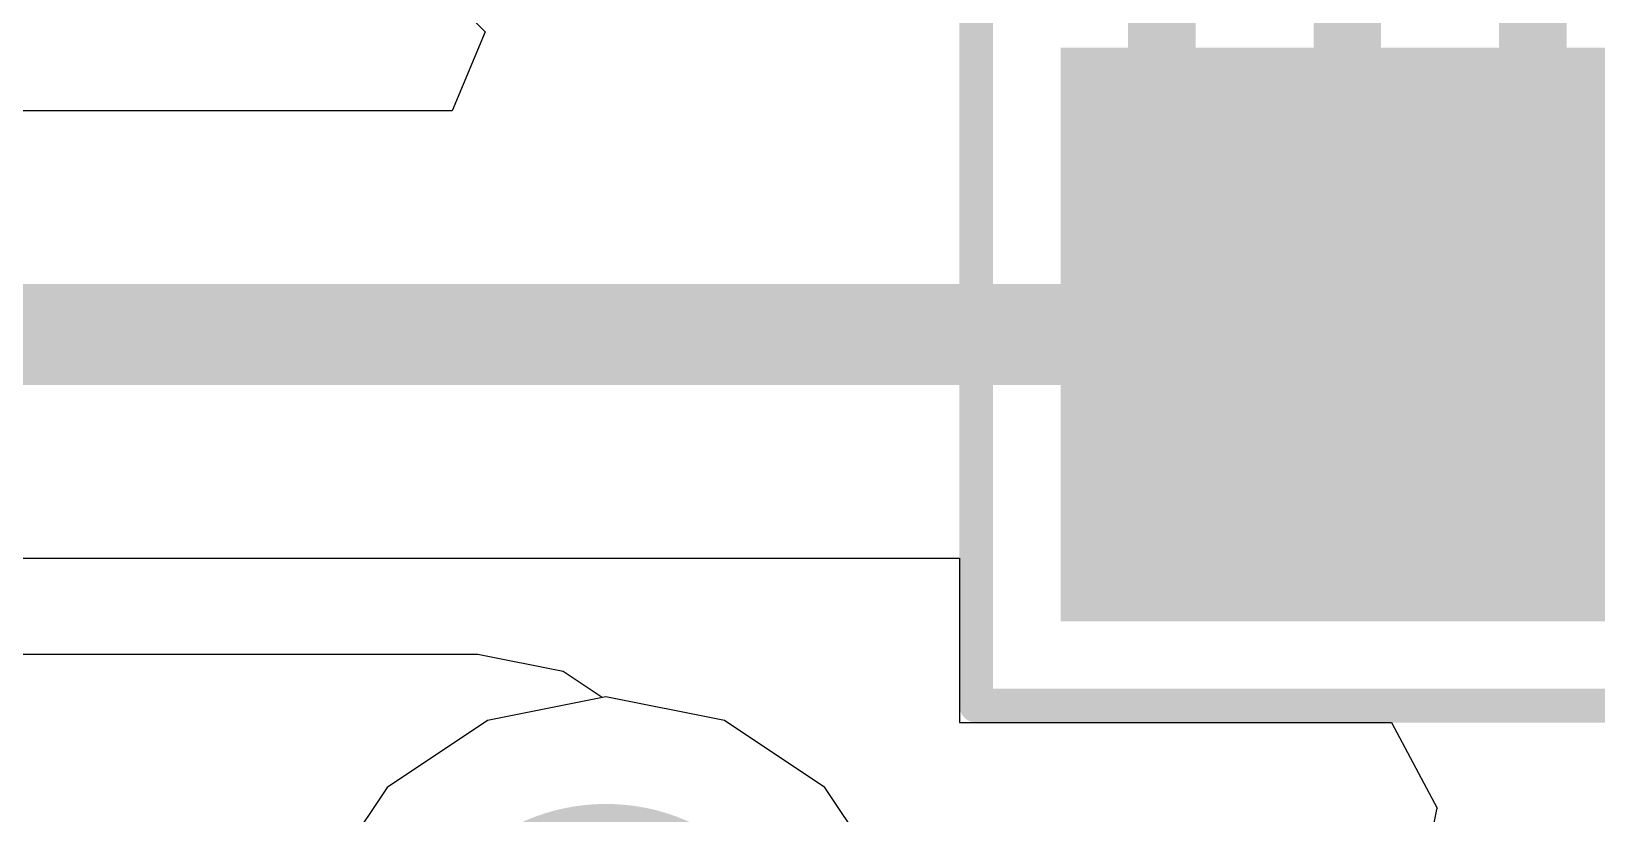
# Model space of a CAD drawing. Header units: millimetres. Extents: x 9.6 to 105, y 7.6 to 66.9.
# Drawn here: x 89.534 to 91.854, y 19.653 to 20.813 of the extents above; entities that cross this region are included whole.
import ezdxf

# ---------------------------------------------------------------- set-up
doc = ezdxf.new("R2010")
doc.units = ezdxf.units.MM
for name, color, linetype in [('BottomLayer', 5, 'Continuous'), ('BottomSolder', 6, 'Continuous'), ('Mechanical13', 56, 'Continuous'), ('Mechanical15', 56, 'Continuous'), ('TopLayer', 1, 'Continuous'), ('TopPaste', 8, 'Continuous'), ('TopSolder', 216, 'Continuous')]:
    doc.layers.add(name, color=color, linetype=linetype)

msp = doc.modelspace()

# ---------------------------------------------------------------- hatches: boundary and pattern name
at = {"layer": 'BottomSolder'}
h = msp.add_hatch(color=6, dxfattribs=at)
edge = h.paths.add_edge_path()
edge.add_arc((90.3855, 19.3679), 0.3, 0, 360)
at = {"layer": 'TopLayer'}
msp.add_hatch(color=1, dxfattribs=at).paths.add_polyline_path([(91.8095, 20.0385), (91.1595, 20.0385), (91.1595, 20.6885), (91.8095, 20.6885)])
at = {"layer": 'TopPaste'}
msp.add_hatch(color=8, dxfattribs=at).paths.add_polyline_path([(91.7595, 20.0885), (91.2095, 20.0885), (91.2095, 20.6385), (91.7595, 20.6385)])
at = {"layer": 'TopSolder'}
msp.add_hatch(color=216, dxfattribs=at).paths.add_polyline_path([(91.9095, 19.9385), (91.0595, 19.9385), (91.0595, 20.7885), (91.9095, 20.7885)])
h = msp.add_hatch(color=216, dxfattribs=at)
edge = h.paths.add_edge_path()
edge.add_arc((90.3855, 19.3679), 0.3, 0, 360)

# ---------------------------------------------------------------- linework, layer by layer
at = {"layer": 'BottomLayer'}
for p, q in [((90.1954, 19.8894), (89.2022, 19.8894)), ((90.3222, 19.8641), (90.1954, 19.8894)), ((90.3799, 19.8256), (90.3222, 19.8641)), ((90.3855, 19.8267), (90.3799, 19.8256)), ((90.5611, 19.7918), (90.3855, 19.8267)), ((90.7099, 19.6923), (90.5611, 19.7918)), ((90.8094, 19.5435), (90.7099, 19.6923))]:
    msp.add_line(p, q, dxfattribs=at)
at = {"layer": 'Mechanical13', "const_width": 0.1}
for points in [[(91.2095, 20.3385), (91.2095, 21.3885)], [(91.7595, 20.3385), (91.7595, 21.3885)], [(91.2095, 20.3385), (91.7595, 20.3385)]]:
    msp.add_lwpolyline(points, dxfattribs=at)
at = {"layer": 'Mechanical13', "const_width": 0.05}
for points in [[(91.1845, 20.3385, 1), (91.2345, 20.3385, 1)], [(91.1845, 20.3385, 1), (91.2345, 20.3385, 1)], [(91.7345, 20.3385, 1), (91.7845, 20.3385, 1)], [(91.7345, 20.3385, 1), (91.7845, 20.3385, 1)]]:
    msp.add_lwpolyline(points, format="xyb", close=True, dxfattribs=at)
at = {"layer": 'Mechanical15'}
for points, const_width in [([(90.9345, 19.8135), (90.9345, 21.9135)], 0.05), ([(91.4845, 20.5885), (91.4845, 21.1385)], 0.1), ([(90.9345, 19.8135), (92.0345, 19.8135)], 0.05)]:
    msp.add_lwpolyline(points, dxfattribs=dict(at, const_width=const_width))
for points, const_width in [([(91.4595, 20.5885, 1), (91.5095, 20.5885, 1)], 0.05), ([(90.922, 19.8135, 1), (90.947, 19.8135, 1)], 0.025), ([(90.922, 19.8135, 1), (90.947, 19.8135, 1)], 0.025)]:
    msp.add_lwpolyline(points, format="xyb", close=True, dxfattribs=dict(at, const_width=const_width))
at = {"layer": 'TopLayer'}
for p, q in [((89.6088, 21.4098), (90.2063, 20.8122)), ((90.2063, 20.8122), (90.1577, 20.6949)), ((90.1577, 20.6949), (89.1213, 20.6949)), ((89.2585, 20.0321), (90.9095, 20.0321)), ((90.9095, 20.0321), (90.9095, 19.7885)), ((90.3855, 19.8267), (90.2099, 19.7918)), ((90.5611, 19.7918), (90.3855, 19.8267)), ((90.2099, 19.7918), (90.0611, 19.6923)), ((90.7099, 19.6923), (90.5611, 19.7918)), ((90.9095, 19.7885), (91.55, 19.7885)), ((91.55, 19.7885), (91.6179, 19.6615)), ((90.0611, 19.6923), (89.9616, 19.5435)), ((90.8094, 19.5435), (90.7099, 19.6923)), ((91.6167, 19.6597), (91.5915, 19.5329)), ((91.6179, 19.6615), (91.6167, 19.6597))]:
    msp.add_line(p, q, dxfattribs=at)
at = {"layer": 'TopLayer', "const_width": 0.15}
msp.add_lwpolyline([(89.1213, 20.3635), (91.4845, 20.3635)], dxfattribs=at)
at = {"layer": 'TopLayer', "const_width": 0.075}
msp.add_lwpolyline([(91.447, 20.3635, 1), (91.522, 20.3635, 1)], format="xyb", close=True, dxfattribs=at)

doc.saveas('drawing.dxf')
